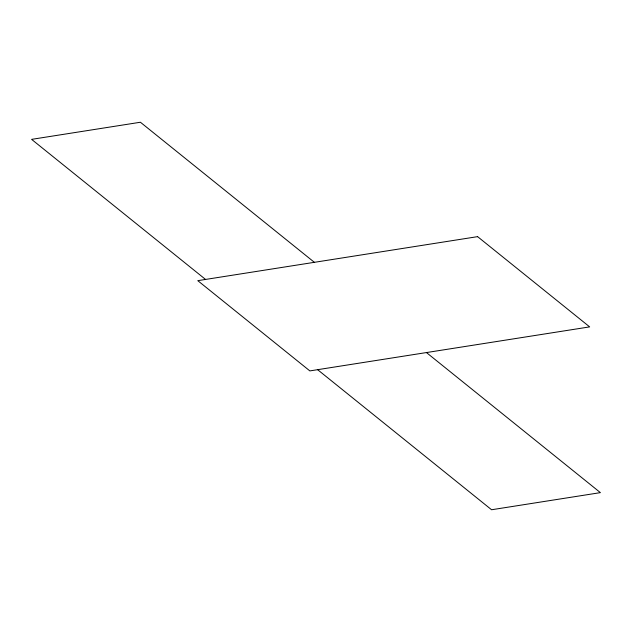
<?xml version="1.0" encoding="UTF-8"?>
<svg xmlns="http://www.w3.org/2000/svg" width="632" height="632" viewBox="0 0 632 632"><rect width="100%" height="100%" fill="white"/><g stroke="black" fill="none" stroke-linecap="round" stroke-linejoin="round"><path stroke-width="0.95" d="M314.373 262.32L140.415 122.245L31.6 139.364L205.558 279.439M426.442 352.561L600.4 492.636L491.585 509.755L317.627 369.68M477.594 236.645L197.784 280.663L309.854 370.905L589.664 326.886L477.594 236.645"/></g></svg>
